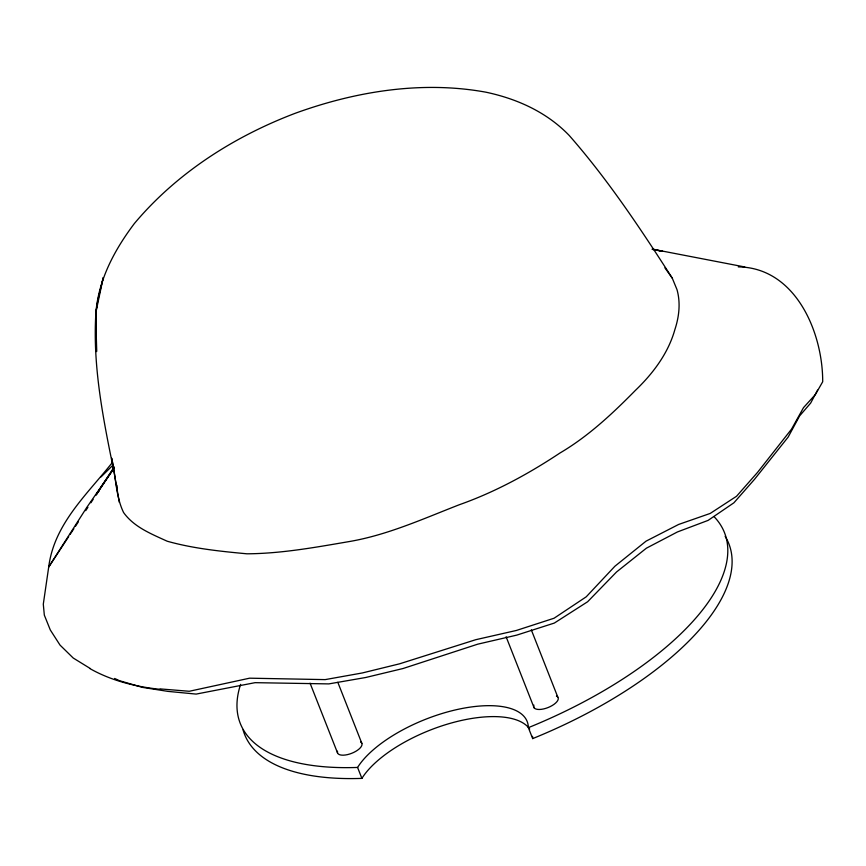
<?xml version="1.0" encoding="UTF-8"?>
<svg xmlns="http://www.w3.org/2000/svg" width="866" height="866" viewBox="0 0 866 866"><rect width="100%" height="100%" fill="white"/><g stroke="black" fill="none" stroke-linecap="round" stroke-linejoin="round"><path stroke-width="1.3" d="M817.591 390.101L810.641 403.112L799.632 415.875L788.157 437.07L754.567 479.255L733.924 502.778L708.128 520.379L677.428 531.951L646.404 548.178L616.549 571.971L587.613 601.762L554.305 623.076L516.699 635.135L477.686 644.185L403.036 668.52L365.733 677.493L328.809 683.902L255.069 682.668L196.149 694.088L167.842 691.371L142.37 687.366L119.4 680.665L114.637 678.457M99.276 490.632L96.061 494.887L114.193 466.882M68.685 536.595L48.702 567.024L43.3 604.176L44.328 615.12L50.304 629.972L60.025 645.094L73.22 658.019L90.216 668.487M70.168 534.333L73.859 528.704M75.342 526.452L78.308 521.938M85.702 510.669L87.921 507.281M90.887 502.778L93.106 499.39M96.061 494.887L114.193 468.051M114.139 467.911L86.719 507.519L48.702 567.024C54.125 523.941 87.076 494.475 112.504 462.292M100.997 476.95L112.537 465.572M738.297 266.88C795.54 267.594 822.841 332.273 822.7 381.754L815.371 394.56L803.518 407.626L791.556 429.114L757.577 472.338L736.533 496.272L710.217 513.43L678.587 524.471L646.047 541.163L614.914 566.223L586.228 596.815L554.067 618.237L516.385 630.459L475.759 639.703L399.605 663.811L362.324 672.958L325.172 679.615L249.592 678.186L189.275 691.274L160.199 688.914M652.704 249.202L744.814 266.977M652.282 249.365L662.609 251.378L652.228 249.04M664.904 267.854L672.265 278.148L676.974 289.569A298.662 125.906 -21.8 0 1 674.906 329.491C668.26 353.317 653.04 373.441 635.428 390.36C612.446 413.677 588.35 436.302 559.988 452.994C528.433 473.918 495.103 492.083 459.337 504.726C423.463 518.68 388.033 534.809 349.853 541.456C315.787 547.269 281.623 553.591 246.951 553.807C220.148 551.296 193.086 548.524 167.127 541.196C151.388 533.943 133.981 527.145 123.567 512.51C115.438 495.612 116.012 476.159 111.649 458.179L119.356 502.464M672.265 278.148C640.602 228.797 608.04 179.738 569.287 135.54C546.879 112.201 517.251 98.854 486.01 92.207C422.045 80.527 355.731 91.298 295.133 113.316C233.885 136.59 176.707 173.07 134.36 223.536C114.767 249.57 98.8 279.004 95.953 312.052C92.456 364.965 102.902 417.488 113.468 469.101M531.313 629.853L557.812 697.141M506.112 636.759L534.095 707.793M240.607 684.367A260.222 109.56 -21.5 0 0 357.582 767.438A93.42 39.338 -21.5 0 1 455.386 709.925A93.42 39.338 -21.5 0 1 528.368 727.657L532.677 738.601A260.222 109.56 -21.5 0 0 725.145 536.303M337.816 682.321L361.858 743.385M357.582 767.438L361.891 778.382A93.42 39.338 -21.5 0 1 448.599 723.781A93.42 39.338 -21.5 0 1 529.689 729.096M310.071 683.187L337.556 752.976M116.921 485.209L116.975 489.149M159.885 689.293A405.894 202.925 -33.3 0 1 90.021 668.649M361.891 778.382A260.222 109.56 -21.5 0 1 243.054 729.832M532.503 736.349A93.42 39.338 -21.5 0 1 532.677 738.601M713.985 516.569A260.222 109.56 -21.5 0 1 528.368 727.657M556.437 696.091A13.066 5.499 -21.5 0 1 548.113 707.533A13.066 5.499 -21.5 0 1 533.889 705.097M360.678 742.054A13.066 5.499 -21.5 0 1 351.737 753.29A13.066 5.499 -21.5 0 1 337.513 751.19M95.953 312.052L96.548 351.531L95.953 312.052L97.912 299.82L103.227 277.618L95.953 312.052"/></g></svg>
